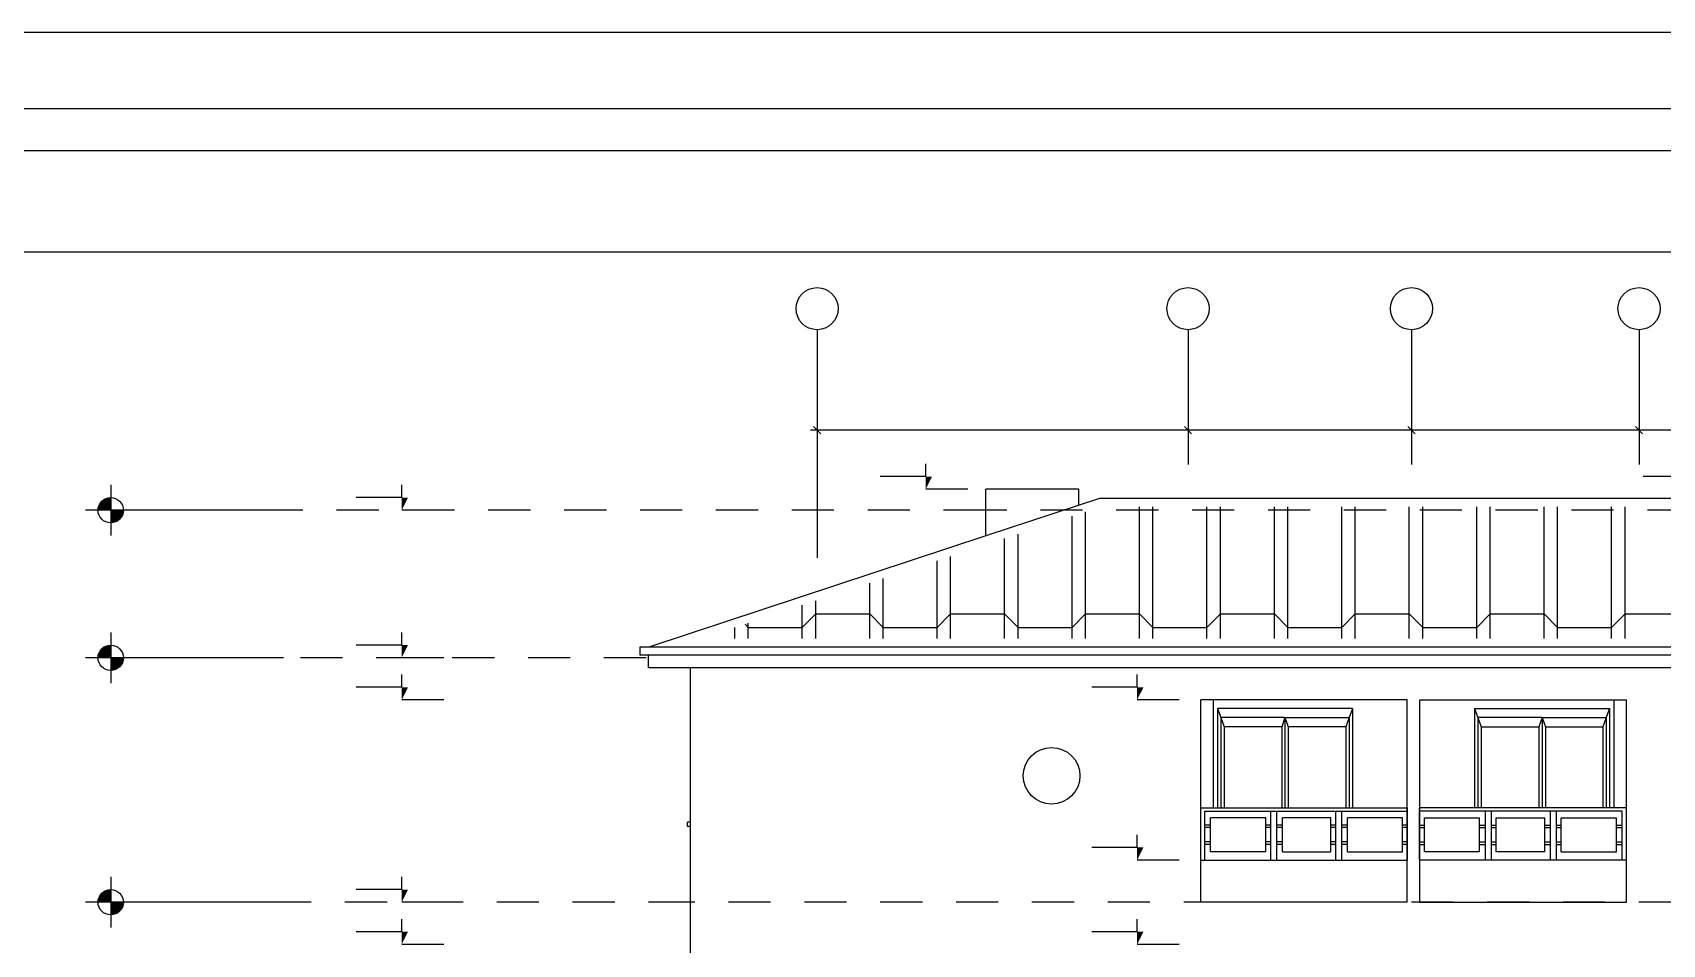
# Model space of a CAD drawing. Header units: metres. Extents: x -220 to 294, y -29 to 18.
# Drawn here: x -186.208 to -181.374, y 15.296 to 18 of the extents above; entities that cross this region are included whole.
import ezdxf

# ---------------------------------------------------------------- set-up
doc = ezdxf.new("R2010")
doc.units = ezdxf.units.M
doc.header["$MEASUREMENT"] = 0
doc.linetypes.add('CENTER2', pattern=[1.125, 0.75, -0.125, 0.125, -0.125])
doc.linetypes.add('DASHED4', pattern=[0.1875, 0.125, -0.0625])
for name, color, linetype in [('Cember', 7, 'Continuous'), ('Cizgi', 7, 'Continuous'), ('Kesit_Kot', 7, 'Continuous'), ('Olculendirme', 7, 'Continuous'), ('Rota', 7, 'Continuous'), ('Standart', 7, 'Continuous'), ('Tarama', 7, 'Continuous')]:
    doc.layers.add(name, color=color, linetype=linetype)

msp = doc.modelspace()

# ---------------------------------------------------------------- hatches: boundary and pattern name
at = {"layer": 'Kesit_Kot', "linetype": 'Continuous', "lineweight": -3}
for points in [[(-183.559, 16.6462), (-183.5403, 16.6837), (-183.559, 16.6837)], [(-185.113, 16.5837), (-185.0942, 16.6212), (-185.113, 16.6212)], [(-185.113, 16.1462), (-185.0942, 16.1837), (-185.113, 16.1837)], [(-185.113, 16.0212), (-185.0942, 16.0587), (-185.113, 16.0587)], [(-182.9321, 16.0212), (-182.9133, 16.0587), (-182.9321, 16.0587)], [(-182.9321, 15.5462), (-182.9133, 15.5837), (-182.9321, 15.5837)], [(-185.113, 15.4212), (-185.0942, 15.4587), (-185.113, 15.4587)], [(-185.113, 15.2962), (-185.0942, 15.3337), (-185.113, 15.3337)], [(-182.9321, 15.2962), (-182.9133, 15.3337), (-182.9321, 15.3337)]]:
    msp.add_hatch(color=251, dxfattribs=at).paths.add_polyline_path(points)
at = {"layer": 'Tarama', "linetype": 'Continuous', "lineweight": -3}
for points in [[(-186.0134, 16.5837), (-186.0131, 16.5879), (-186.0124, 16.5921), (-186.0113, 16.5961), (-186.0097, 16.6), (-186.0076, 16.6037), (-186.0052, 16.6071), (-186.0024, 16.6103), (-185.9993, 16.6131), (-185.9958, 16.6155), (-185.9921, 16.6175), (-185.9883, 16.6191), (-185.9842, 16.6203), (-185.9801, 16.621), (-185.9759, 16.6212), (-185.9759, 16.5837)], [(-185.9384, 16.5837), (-185.9386, 16.5796), (-185.9393, 16.5754), (-185.9405, 16.5714), (-185.9421, 16.5675), (-185.9441, 16.5638), (-185.9466, 16.5604), (-185.9494, 16.5572), (-185.9525, 16.5544), (-185.9559, 16.552), (-185.9596, 16.55), (-185.9635, 16.5484), (-185.9675, 16.5472), (-185.9717, 16.5465), (-185.9759, 16.5462), (-185.9759, 16.5837)], [(-186.0134, 16.1462), (-186.0131, 16.1504), (-186.0124, 16.1546), (-186.0113, 16.1586), (-186.0097, 16.1625), (-186.0076, 16.1662), (-186.0052, 16.1696), (-186.0024, 16.1728), (-185.9993, 16.1756), (-185.9958, 16.178), (-185.9921, 16.18), (-185.9883, 16.1816), (-185.9842, 16.1828), (-185.9801, 16.1835), (-185.9759, 16.1837), (-185.9759, 16.1462)], [(-185.9384, 16.1462), (-185.9386, 16.1421), (-185.9393, 16.1379), (-185.9405, 16.1339), (-185.9421, 16.13), (-185.9441, 16.1263), (-185.9466, 16.1229), (-185.9494, 16.1197), (-185.9525, 16.1169), (-185.9559, 16.1145), (-185.9596, 16.1125), (-185.9635, 16.1109), (-185.9675, 16.1097), (-185.9717, 16.109), (-185.9759, 16.1087), (-185.9759, 16.1462)], [(-186.0134, 15.4212), (-186.0131, 15.4254), (-186.0124, 15.4296), (-186.0113, 15.4336), (-186.0097, 15.4375), (-186.0076, 15.4412), (-186.0052, 15.4446), (-186.0024, 15.4478), (-185.9993, 15.4506), (-185.9958, 15.453), (-185.9921, 15.455), (-185.9883, 15.4566), (-185.9842, 15.4578), (-185.9801, 15.4585), (-185.9759, 15.4587), (-185.9759, 15.4212)], [(-185.9384, 15.4212), (-185.9386, 15.4171), (-185.9393, 15.4129), (-185.9405, 15.4089), (-185.9421, 15.405), (-185.9441, 15.4013), (-185.9466, 15.3979), (-185.9494, 15.3947), (-185.9525, 15.3919), (-185.9559, 15.3895), (-185.9596, 15.3875), (-185.9635, 15.3859), (-185.9675, 15.3847), (-185.9717, 15.384), (-185.9759, 15.3837), (-185.9759, 15.4212)]]:
    msp.add_hatch(color=251, dxfattribs=at).paths.add_polyline_path(points)

# ---------------------------------------------------------------- linework, layer by layer
at = {"layer": 'Cember', "color": 237, "linetype": 'Continuous', "lineweight": -3}
msp.add_circle((-183.1857, 15.7962), 0.0841, dxfattribs=at)
at = {"layer": 'Cizgi', "color": 251, "linetype": 'Continuous', "lineweight": -3}
for points in [[(-183.1061, 16.6462), (-183.3811, 16.6462)], [(-183.3811, 16.5075), (-183.3811, 16.6462)], [(-183.1061, 16.6462), (-183.1061, 16.5982)], [(-183.0436, 16.6189), (-183.3811, 16.5075)], [(-181.1814, 16.6189), (-183.0436, 16.6189)], [(-183.3811, 16.5075), (-184.3773, 16.1787)], [(-184.3811, 16.1162), (-184.3811, 16.1537)], [(-179.8189, 16.1537), (-184.3811, 16.1537)], [(-184.3811, 16.1162), (-184.3811, 16.1412)], [(-184.3811, 16.1162), (-184.3811, 16.1412)], [(-184.2561, 16.1162), (-184.3811, 16.1162)], [(-184.2561, 16.1162), (-184.3811, 16.1162)], [(-179.9689, 16.1162), (-184.3811, 16.1162)], [(-179.9689, 16.1162), (-184.2561, 16.1162)], [(-184.2561, 15.6588), (-184.2561, 16.1162)], [(-182.7436, 15.4212), (-182.7436, 16.0212)], [(-182.7061, 16.0212), (-182.7436, 16.0212)], [(-182.1311, 16.0212), (-182.7061, 16.0212)], [(-182.7061, 16.0212), (-182.7061, 15.7013)], [(-182.1311, 15.4212), (-182.1311, 16.0212)], [(-182.0936, 15.4212), (-182.0936, 16.0212)], [(-182.0936, 16.0212), (-181.5186, 16.0212)], [(-181.5186, 16.0212), (-181.4811, 16.0212)], [(-181.5186, 16.0212), (-181.5186, 15.7013)], [(-181.4811, 15.4212), (-181.4811, 16.0212)], [(-182.6936, 15.9962), (-182.6838, 15.9688)], [(-182.2936, 15.9962), (-182.6936, 15.9962)], [(-182.6936, 15.9962), (-182.6936, 15.7013)], [(-182.4936, 15.9688), (-182.6838, 15.9688)], [(-182.6838, 15.9688), (-182.6741, 15.9413)], [(-182.6838, 15.9688), (-182.6838, 15.7013)], [(-182.4936, 15.9688), (-182.5034, 15.9413)], [(-182.4936, 15.9688), (-182.3034, 15.9688)], [(-182.4936, 15.9688), (-182.4838, 15.9413)], [(-182.4936, 15.9688), (-182.4936, 15.7013)], [(-182.3034, 15.9688), (-182.3131, 15.9413)], [(-182.2936, 15.9962), (-182.3034, 15.9688)], [(-182.3034, 15.9688), (-182.3034, 15.7013)], [(-182.2936, 15.9962), (-182.2936, 15.7013)], [(-181.9311, 15.9962), (-181.9213, 15.9688)], [(-181.9311, 15.9962), (-181.5311, 15.9962)], [(-181.9311, 15.9962), (-181.9311, 15.7013)], [(-181.9213, 15.9688), (-181.9116, 15.9413)], [(-181.7311, 15.9688), (-181.9213, 15.9688)], [(-181.9213, 15.9688), (-181.9213, 15.7013)], [(-181.7311, 15.9688), (-181.7409, 15.9413)], [(-181.7311, 15.9688), (-181.5409, 15.9688)], [(-181.7311, 15.9688), (-181.7213, 15.9413)], [(-181.7311, 15.9688), (-181.7311, 15.7013)], [(-181.5409, 15.9688), (-181.5506, 15.9413)], [(-181.5311, 15.9962), (-181.5409, 15.9688)], [(-181.5409, 15.9688), (-181.5409, 15.7013)], [(-181.5311, 15.9962), (-181.5311, 15.7013)], [(-182.5034, 15.9413), (-182.6741, 15.9413)], [(-182.6741, 15.9413), (-182.6741, 15.7013)], [(-182.5034, 15.9413), (-182.5034, 15.7013)], [(-182.3131, 15.9413), (-182.4838, 15.9413)], [(-182.4838, 15.9413), (-182.4838, 15.7013)], [(-182.3131, 15.9413), (-182.3131, 15.7013)], [(-181.9116, 15.9413), (-181.7409, 15.9413)], [(-181.9116, 15.9413), (-181.9116, 15.7013)], [(-181.7409, 15.9413), (-181.7409, 15.7013)], [(-181.7213, 15.9413), (-181.5506, 15.9413)], [(-181.7213, 15.9413), (-181.7213, 15.7013)], [(-181.5506, 15.9413), (-181.5506, 15.7013)], [(-182.7436, 15.5462), (-182.7436, 15.7013)], [(-182.7436, 15.7013), (-182.1304, 15.7013)], [(-182.7309, 15.5462), (-182.7309, 15.6913)], [(-182.7309, 15.6913), (-182.1304, 15.6913)], [(-182.714, 15.5712), (-182.714, 15.6713)], [(-182.5504, 15.6713), (-182.714, 15.6713)], [(-182.5504, 15.5712), (-182.5504, 15.6713)], [(-182.536, 15.5462), (-182.536, 15.6913)], [(-182.5181, 15.5462), (-182.5181, 15.6913)], [(-182.5012, 15.5712), (-182.5012, 15.6713)], [(-182.3575, 15.6713), (-182.5012, 15.6713)], [(-182.3575, 15.5712), (-182.3575, 15.6713)], [(-182.3432, 15.5462), (-182.3432, 15.6913)], [(-182.3253, 15.5462), (-182.3253, 15.6913)], [(-182.3084, 15.5712), (-182.3084, 15.6713)], [(-182.1447, 15.6713), (-182.3084, 15.6713)], [(-182.1447, 15.5712), (-182.1447, 15.6713)], [(-182.1304, 15.5462), (-182.1304, 15.7013)], [(-182.0943, 15.5462), (-182.0943, 15.7013)], [(-181.4811, 15.7013), (-182.0943, 15.7013)], [(-181.4938, 15.6913), (-182.0943, 15.6913)], [(-182.08, 15.6713), (-181.9163, 15.6713)], [(-182.08, 15.5712), (-182.08, 15.6713)], [(-181.9163, 15.5712), (-181.9163, 15.6713)], [(-181.8994, 15.5462), (-181.8994, 15.6913)], [(-181.8815, 15.5462), (-181.8815, 15.6913)], [(-181.8672, 15.6713), (-181.7235, 15.6713)], [(-181.8672, 15.5712), (-181.8672, 15.6713)], [(-181.7235, 15.5712), (-181.7235, 15.6713)], [(-181.7066, 15.5462), (-181.7066, 15.6913)], [(-181.6887, 15.5462), (-181.6887, 15.6913)], [(-181.6743, 15.6713), (-181.5107, 15.6713)], [(-181.6743, 15.5712), (-181.6743, 15.6713)], [(-181.5107, 15.5712), (-181.5107, 15.6713)], [(-181.4938, 15.5462), (-181.4938, 15.6913)], [(-181.4811, 15.5462), (-181.4811, 15.7013)], [(-184.2655, 15.6462), (-184.2655, 15.6588)], [(-184.2561, 15.6588), (-184.2655, 15.6588)], [(-184.2561, 15.6462), (-184.2655, 15.6462)], [(-184.2561, 15.6462), (-184.2561, 15.6588)], [(-184.2561, 15.46), (-184.2561, 15.6462)], [(-182.714, 15.65), (-182.7309, 15.65)], [(-182.714, 15.6425), (-182.7309, 15.6425)], [(-182.536, 15.65), (-182.5504, 15.65)], [(-182.536, 15.6425), (-182.5504, 15.6425)], [(-182.5012, 15.65), (-182.5181, 15.65)], [(-182.5012, 15.6425), (-182.5181, 15.6425)], [(-182.3432, 15.65), (-182.3575, 15.65)], [(-182.3432, 15.6425), (-182.3575, 15.6425)], [(-182.3084, 15.65), (-182.3253, 15.65)], [(-182.3084, 15.6425), (-182.3253, 15.6425)], [(-182.1304, 15.65), (-182.1447, 15.65)], [(-182.1304, 15.6425), (-182.1447, 15.6425)], [(-182.0943, 15.65), (-182.08, 15.65)], [(-182.0943, 15.6425), (-182.08, 15.6425)], [(-181.9163, 15.65), (-181.8994, 15.65)], [(-181.9163, 15.6425), (-181.8994, 15.6425)], [(-181.8815, 15.65), (-181.8672, 15.65)], [(-181.8815, 15.6425), (-181.8672, 15.6425)], [(-181.7235, 15.65), (-181.7066, 15.65)], [(-181.7235, 15.6425), (-181.7066, 15.6425)], [(-181.6887, 15.65), (-181.6743, 15.65)], [(-181.6887, 15.6425), (-181.6743, 15.6425)], [(-181.5107, 15.65), (-181.4938, 15.65)], [(-181.5107, 15.6425), (-181.4938, 15.6425)], [(-182.714, 15.6), (-182.7309, 15.6)], [(-182.714, 15.5925), (-182.7309, 15.5925)], [(-182.5504, 15.5712), (-182.714, 15.5712)], [(-182.536, 15.6), (-182.5504, 15.6)], [(-182.536, 15.5925), (-182.5504, 15.5925)], [(-182.5012, 15.6), (-182.5181, 15.6)], [(-182.5012, 15.5925), (-182.5181, 15.5925)], [(-182.5012, 15.5712), (-182.3582, 15.5712)], [(-182.3432, 15.6), (-182.3575, 15.6)], [(-182.3432, 15.5925), (-182.3575, 15.5925)], [(-182.3084, 15.6), (-182.3253, 15.6)], [(-182.3084, 15.5925), (-182.3253, 15.5925)], [(-182.3084, 15.5712), (-182.1454, 15.5712)], [(-182.1304, 15.6), (-182.1447, 15.6)], [(-182.1304, 15.5925), (-182.1447, 15.5925)], [(-182.0943, 15.6), (-182.08, 15.6)], [(-182.0943, 15.5925), (-182.08, 15.5925)], [(-181.9163, 15.5712), (-182.0793, 15.5712)], [(-181.9163, 15.6), (-181.8994, 15.6)], [(-181.9163, 15.5925), (-181.8994, 15.5925)], [(-181.8815, 15.6), (-181.8672, 15.6)], [(-181.8815, 15.5925), (-181.8672, 15.5925)], [(-181.7235, 15.5712), (-181.8665, 15.5712)], [(-181.7235, 15.6), (-181.7066, 15.6)], [(-181.7235, 15.5925), (-181.7066, 15.5925)], [(-181.6887, 15.6), (-181.6743, 15.6)], [(-181.6887, 15.5925), (-181.6743, 15.5925)], [(-181.6743, 15.5712), (-181.5107, 15.5712)], [(-181.5107, 15.6), (-181.4938, 15.6)], [(-181.5107, 15.5925), (-181.4938, 15.5925)], [(-182.7436, 15.5462), (-182.1304, 15.5462)], [(-181.4811, 15.5462), (-182.0943, 15.5462)], [(-184.2561, 15.4462), (-184.2561, 15.46)], [(-184.2561, 14.9337), (-184.2561, 15.4462)], [(-182.7436, 15.4212), (-182.7436, 15.4388)], [(-182.1311, 15.4212), (-182.7436, 15.4212)], [(-182.1311, 15.4212), (-182.1311, 15.4388)], [(-182.0936, 15.4212), (-182.0936, 15.4388)], [(-182.0936, 15.4212), (-181.4811, 15.4212)], [(-181.4811, 15.4212), (-181.4811, 15.4388)]]:
    msp.add_lwpolyline(points, dxfattribs=at)
at = {"layer": 'Cizgi', "color": 251, "linetype": 'DASHED4', "lineweight": -3}
for points in [[(-183.3811, 16.5837), (-185.613, 16.5837)], [(-180.8439, 16.5837), (-183.3811, 16.5837)], [(-184.3882, 16.1462), (-185.613, 16.1462)], [(-184.2561, 15.4212), (-185.613, 15.4212)], [(-179.9689, 15.4212), (-184.2561, 15.4212)]]:
    msp.add_lwpolyline(points, dxfattribs=at)
at = {"layer": 'Kesit_Kot', "color": 251, "linetype": 'Continuous', "lineweight": -3}
for points in [[(-183.559, 16.6837), (-183.6938, 16.6837)], [(-183.559, 16.6837), (-183.559, 16.7212)], [(-181.2968, 16.6837), (-181.4316, 16.6837)], [(-185.113, 16.6212), (-185.113, 16.6587)], [(-183.434, 16.6462), (-183.559, 16.6462)], [(-185.113, 16.6212), (-185.2477, 16.6212)], [(-184.988, 16.5837), (-185.113, 16.5837)], [(-185.113, 16.1837), (-185.113, 16.2212)], [(-185.113, 16.1837), (-185.2477, 16.1837)], [(-184.988, 16.1462), (-185.113, 16.1462)], [(-185.113, 16.0587), (-185.113, 16.0962)], [(-182.9321, 16.0587), (-182.9321, 16.0962)], [(-185.113, 16.0587), (-185.2477, 16.0587)], [(-182.9321, 16.0587), (-183.0668, 16.0587)], [(-184.988, 16.0212), (-185.113, 16.0212)], [(-182.8071, 16.0212), (-182.9321, 16.0212)], [(-182.9321, 15.5837), (-182.9321, 15.6212)], [(-182.9321, 15.5837), (-183.0668, 15.5837)], [(-182.8071, 15.5462), (-182.9321, 15.5462)], [(-185.113, 15.4587), (-185.113, 15.4962)], [(-185.113, 15.4587), (-185.2477, 15.4587)], [(-184.988, 15.4212), (-185.113, 15.4212)], [(-185.113, 15.3337), (-185.113, 15.3712)], [(-182.9321, 15.3337), (-182.9321, 15.3712)], [(-185.113, 15.3337), (-185.2477, 15.3337)], [(-182.9321, 15.3337), (-183.0668, 15.3337)], [(-184.988, 15.2962), (-185.113, 15.2962)], [(-182.8071, 15.2962), (-182.9321, 15.2962)]]:
    msp.add_lwpolyline(points, dxfattribs=at)
at = {"layer": 'Olculendirme', "color": 251, "linetype": 'Continuous', "lineweight": -3}
for points in [[(-183.8811, 16.8837), (-183.8811, 16.8087)], [(-182.7811, 16.8837), (-182.7811, 16.8087)], [(-182.1186, 16.8837), (-182.1186, 16.8087)], [(-181.4436, 16.8837), (-181.4436, 16.8087)], [(-179.2036, 16.8212), (-183.9011, 16.8212)], [(-183.8917, 16.8319), (-183.8705, 16.8106)], [(-182.7917, 16.8319), (-182.7705, 16.8106)], [(-182.1292, 16.8319), (-182.108, 16.8106)], [(-181.4542, 16.8319), (-181.433, 16.8106)]]:
    msp.add_lwpolyline(points, dxfattribs=at)
at = {"layer": 'Rota', "color": 251, "linetype": 'Continuous', "lineweight": -3}
for points in [[(-184.4061, 16.1537), (-184.4061, 16.1787)], [(-184.4061, 16.1787), (-179.8439, 16.1787)], [(-184.3811, 16.1537), (-184.4061, 16.1537)]]:
    msp.add_lwpolyline(points, dxfattribs=at)
at = {"layer": 'Standart', "color": 166, "linetype": 'Continuous', "lineweight": -3}
for points in [[(-171.2146, 18), (-209.9869, 18)], [(-209.6269, 17.775), (-171.4396, 17.775)], [(-209.505, 17.65), (-171.7053, 17.65)]]:
    msp.add_lwpolyline(points, dxfattribs=at)
at = {"layer": 'Standart', "color": 216, "linetype": 'Continuous', "lineweight": -3}
msp.add_lwpolyline([(-199.1706, 17.35), (-171.8548, 17.35)], dxfattribs=at)
at = {"layer": 'Standart', "color": 251, "linetype": 'CENTER2', "lineweight": -3}
for points in [[(-183.8811, 17.1189), (-183.8811, 16.4425)], [(-182.7811, 17.1189), (-182.7811, 16.7189)], [(-182.1186, 17.1189), (-182.1186, 16.7189)], [(-181.4436, 17.1189), (-181.4436, 16.7189)]]:
    msp.add_lwpolyline(points, dxfattribs=at)
at = {"layer": 'Standart', "color": 251, "linetype": 'Continuous', "lineweight": -3}
for points in [[(-185.9759, 16.6587), (-185.9759, 16.5087)], [(-185.9009, 16.5837), (-186.0509, 16.5837)], [(-185.463, 16.5837), (-185.9009, 16.5837)], [(-185.9759, 16.2212), (-185.9759, 16.0712)], [(-185.9009, 16.1462), (-186.0509, 16.1462)], [(-185.463, 16.1462), (-185.9009, 16.1462)], [(-185.9759, 15.4962), (-185.9759, 15.3462)], [(-185.9009, 15.4212), (-186.0509, 15.4212)], [(-185.463, 15.4212), (-185.9009, 15.4212)]]:
    msp.add_lwpolyline(points, dxfattribs=at)
for centre in [(-183.8811, 17.1814), (-182.7811, 17.1814), (-182.1186, 17.1814), (-181.4436, 17.1814)]:
    msp.add_circle(centre, 0.0625, dxfattribs=at)
at = {"layer": 'Standart', "color": 216, "linetype": 'Continuous', "lineweight": -3}
for centre in [(-185.9759, 16.5837), (-185.9759, 16.1462), (-185.9759, 15.4212)]:
    msp.add_circle(centre, 0.0375, dxfattribs=at)
at = {"layer": 'Tarama', "color": 13, "linetype": 'Continuous', "lineweight": -3}
for points in [[(-183.0851, 16.2762), (-183.0851, 16.5789)], [(-182.9251, 16.2762), (-182.9251, 16.5939)], [(-182.8851, 16.2762), (-182.8851, 16.5939)], [(-182.7251, 16.2762), (-182.7251, 16.5939)], [(-182.6851, 16.2762), (-182.6851, 16.5939)], [(-182.5251, 16.2762), (-182.5251, 16.5939)], [(-182.4851, 16.2762), (-182.4851, 16.5939)], [(-182.3251, 16.2762), (-182.3251, 16.5939)], [(-182.2851, 16.2762), (-182.2851, 16.5939)], [(-182.1251, 16.2762), (-182.1251, 16.5939)], [(-182.0851, 16.2762), (-182.0851, 16.5939)], [(-181.9251, 16.2762), (-181.9251, 16.5939)], [(-181.8851, 16.2762), (-181.8851, 16.5939)], [(-181.7251, 16.2762), (-181.7251, 16.5939)], [(-181.6851, 16.2762), (-181.6851, 16.5939)], [(-181.5251, 16.2762), (-181.5251, 16.5939)], [(-181.4851, 16.2762), (-181.4851, 16.5939)], [(-183.1251, 16.2762), (-183.1251, 16.5657)], [(-183.3251, 16.2762), (-183.3251, 16.4997)], [(-183.2851, 16.2762), (-183.2851, 16.5129)], [(-183.5251, 16.2762), (-183.5251, 16.4337)], [(-183.4851, 16.2762), (-183.4851, 16.4469)], [(-183.7251, 16.2762), (-183.7251, 16.3677)], [(-183.6851, 16.2762), (-183.6851, 16.3809)], [(-183.9251, 16.2762), (-183.9251, 16.3017)], [(-183.8851, 16.2762), (-183.8851, 16.3149)], [(-184.0946, 16.2457), (-184.0851, 16.2362)], [(-184.0851, 16.2038), (-184.0851, 16.2489)], [(-183.9251, 16.2038), (-183.9251, 16.2762)], [(-183.9251, 16.2362), (-183.8851, 16.2762)], [(-183.8851, 16.2038), (-183.8851, 16.2762)], [(-183.8851, 16.2762), (-183.7251, 16.2762)], [(-183.7251, 16.2038), (-183.7251, 16.2762)], [(-183.7251, 16.2762), (-183.6851, 16.2362)], [(-183.6851, 16.2038), (-183.6851, 16.2762)], [(-183.5251, 16.2038), (-183.5251, 16.2762)], [(-183.5251, 16.2362), (-183.4851, 16.2762)], [(-183.4851, 16.2038), (-183.4851, 16.2762)], [(-183.4851, 16.2762), (-183.3251, 16.2762)], [(-183.3251, 16.2038), (-183.3251, 16.2762)], [(-183.3251, 16.2762), (-183.2851, 16.2362)], [(-183.2851, 16.2038), (-183.2851, 16.2762)], [(-183.1251, 16.2038), (-183.1251, 16.2762)], [(-183.1251, 16.2362), (-183.0851, 16.2762)], [(-183.0851, 16.2038), (-183.0851, 16.2762)], [(-183.0851, 16.2762), (-182.9251, 16.2762)], [(-182.9251, 16.2038), (-182.9251, 16.2762)], [(-182.9251, 16.2762), (-182.8851, 16.2362)], [(-182.8851, 16.2038), (-182.8851, 16.2762)], [(-182.7251, 16.2038), (-182.7251, 16.2762)], [(-182.7251, 16.2362), (-182.6851, 16.2762)], [(-182.6851, 16.2038), (-182.6851, 16.2762)], [(-182.6851, 16.2762), (-182.5251, 16.2762)], [(-182.5251, 16.2038), (-182.5251, 16.2762)], [(-182.5251, 16.2762), (-182.4851, 16.2362)], [(-182.4851, 16.2038), (-182.4851, 16.2762)], [(-182.3251, 16.2038), (-182.3251, 16.2762)], [(-182.3251, 16.2362), (-182.2851, 16.2762)], [(-182.2851, 16.2038), (-182.2851, 16.2762)], [(-182.2851, 16.2762), (-182.1251, 16.2762)], [(-182.1251, 16.2038), (-182.1251, 16.2762)], [(-182.1251, 16.2762), (-182.0851, 16.2362)], [(-182.0851, 16.2038), (-182.0851, 16.2762)], [(-181.9251, 16.2038), (-181.9251, 16.2762)], [(-181.9251, 16.2362), (-181.8851, 16.2762)], [(-181.8851, 16.2038), (-181.8851, 16.2762)], [(-181.8851, 16.2762), (-181.7251, 16.2762)], [(-181.7251, 16.2038), (-181.7251, 16.2762)], [(-181.7251, 16.2762), (-181.6851, 16.2362)], [(-181.6851, 16.2038), (-181.6851, 16.2762)], [(-181.5251, 16.2038), (-181.5251, 16.2762)], [(-181.5251, 16.2362), (-181.4851, 16.2762)], [(-181.4851, 16.2038), (-181.4851, 16.2762)], [(-181.4851, 16.2762), (-181.3251, 16.2762)], [(-184.1251, 16.2038), (-184.1251, 16.2357)], [(-184.0851, 16.2362), (-183.9251, 16.2362)], [(-183.6851, 16.2362), (-183.5251, 16.2362)], [(-183.2851, 16.2362), (-183.1251, 16.2362)], [(-182.8851, 16.2362), (-182.7251, 16.2362)], [(-182.4851, 16.2362), (-182.3251, 16.2362)], [(-182.0851, 16.2362), (-181.9251, 16.2362)], [(-181.6851, 16.2362), (-181.5251, 16.2362)]]:
    msp.add_lwpolyline(points, dxfattribs=at)

doc.saveas('drawing.dxf')
